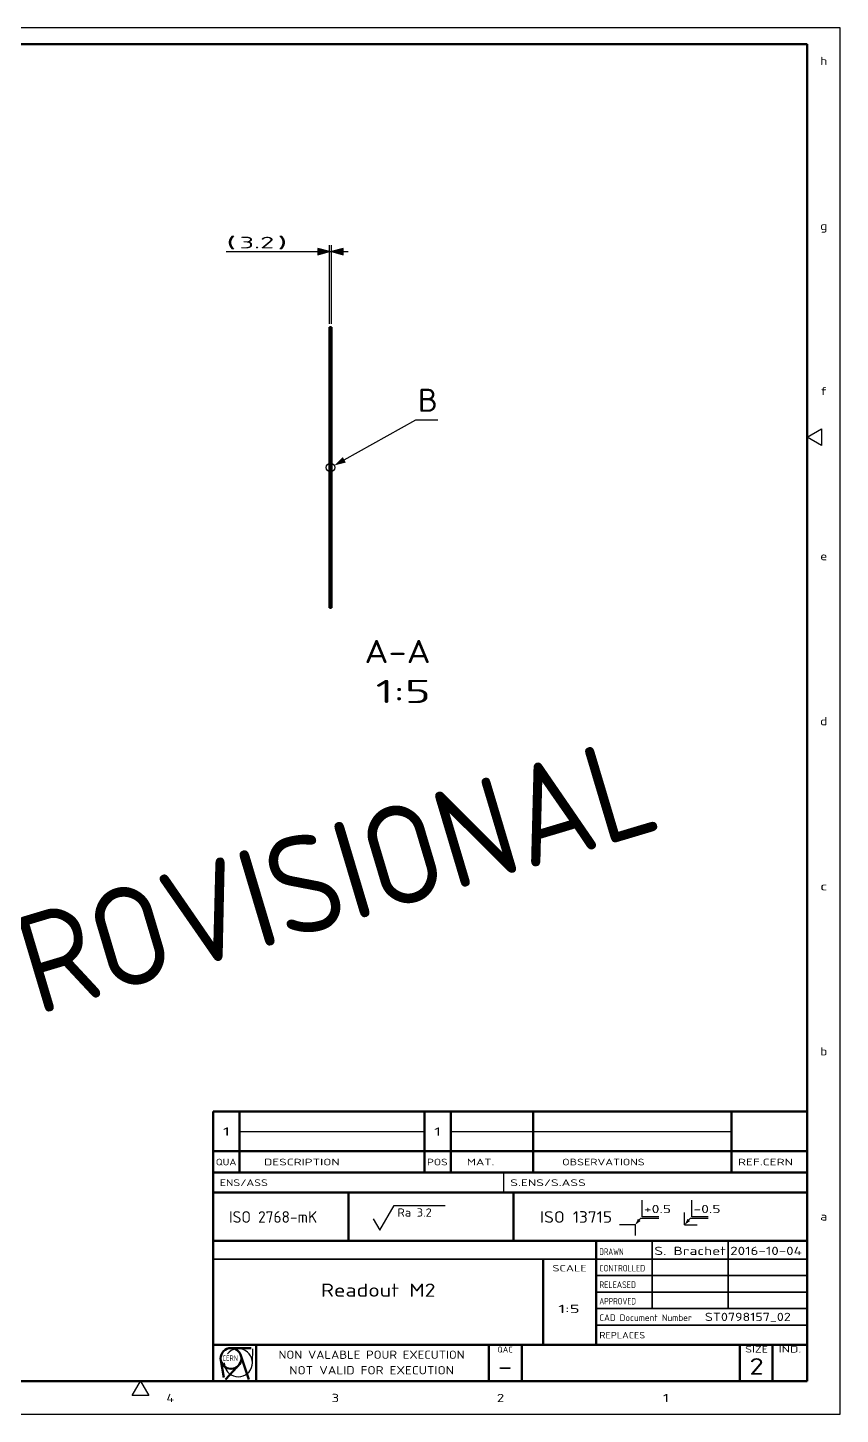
# Model space of a CAD drawing. Extents: x 0 to 594, y -132 to 420.
# Drawn here: x 347.8 to 594, y 0 to 420 of the extents above; entities that cross this region are included whole.
import ezdxf
from ezdxf.enums import TextEntityAlignment as Align

# ---------------------------------------------------------------- set-up
doc = ezdxf.new("R2010")
doc.units = 0
doc.linetypes.add('DASHDOT', pattern=[18.5, 12, -3, 0.5, -3])
doc.layers.get('0').update_dxf_attribs({"lineweight": 13})
doc.styles.get("Standard").update_dxf_attribs({"font": 'isocp.shx'})
doc.dimstyles.get("Standard").update_dxf_attribs({"dimtxt": 2.5, "dimasz": 2.5, "dimexe": 1.25, "dimexo": 0.625, "dimtad": 1, "dimtxsty": 'STANDARD', "dimcen": 2.5, "dimadec": 0, "dimazin": 0, "dimtfac": 1, "dimtmove": 0, "dimatfit": 0, "dimfxl": 1, "dimarcsym": 0})

# ---------------------------------------------------------------- blocks, each defined once
blk = doc.blocks.new('*D89')
at = {"color": 7, "lineweight": 25, "transparency": 16777216}
for p, q in [((439.223488, 330.270635), (439.223488, 354.180645)), ((439.863488, 330.270635), (439.863488, 354.180645)), ((407.946122, 352.180645), (435.746155, 352.180645)), ((439.223488, 352.180645), (439.863488, 352.180645)), ((443.34082, 352.180645), (444.863487, 352.180645))]:
    blk.add_line(p, q, dxfattribs=at)
for points in [[(435.746155, 351.248907), (439.223488, 352.180645), (435.746155, 353.112383)], [(443.34082, 353.112383), (439.863488, 352.180645), (443.34082, 351.248907)]]:
    blk.add_lwpolyline(points, close=True, dxfattribs=at)
for points in [[(435.746155, 351.248907), (439.223488, 352.180645), (435.746155, 351.248907), (435.746155, 353.112383)], [(443.34082, 353.112383), (439.863488, 352.180645), (443.34082, 353.112383), (443.34082, 351.248907)]]:
    blk.add_solid(points, dxfattribs=at)
for s, width, p, p2 in [('(', 3.469741, (407.946122, 353.180645), (410.982145, 353.180645)), (')', 3.475213, (423.490213, 353.180645), (426.526236, 353.180645)), ('3.2', 1.864718, (411.982142, 353.180645), (422.490213, 353.180645))]:
    blk.add_text(s, height=3.5, dxfattribs=dict(at, width=width)).set_placement(p, p2, align=Align.FIT)
blk = doc.blocks.new('BLOCK1578')
at = {"color": 7, "lineweight": 25, "width": 1.014931}
blk.add_text('m:K:NOENV', height=0.01, dxfattribs=at).set_placement((408.799988, 59.844761), (408.862457, 59.844761), align=Align.FIT)
blk = doc.blocks.new('BLOCK1579')
at = {"color": 7, "lineweight": 25, "width": 1.037856}
blk.add_text('ISO 2768-mK', height=3.5, dxfattribs=at).set_placement((408.799988, 58.016785), (435.516998, 58.016785), align=Align.FIT)
blk = doc.blocks.new('BLOCK1580')
at = {"color": 7, "lineweight": 25, "width": 1.013909}
blk.add_text('APA:3.2:NOSFCOPT', height=0.01, dxfattribs=at).set_placement((459.820007, 59.023399), (459.93103, 59.023399), align=Align.FIT)
blk = doc.blocks.new('BLOCK1581')
at = {"color": 7, "lineweight": 25, "width": 1.186215}
blk.add_text('Ra 3.2', height=2.5, dxfattribs=at).set_placement((459.820007, 59.870144), (470.229218, 59.870144), align=Align.FIT)
blk = doc.blocks.new('BLOCK1582')
at = {"color": 7, "lineweight": 25, "width": 1.346576}
blk.add_text('+0.5:-0.5:NOEDGEOPT::', height=0.01, dxfattribs=at).set_placement((549.5, 60.083401), (549.673035, 60.083401), align=Align.FIT)
blk = doc.blocks.new('BLOCK1583')
at = {"color": 7, "lineweight": 25, "width": 1.438524}
blk.add_text('-0.5', height=2.5, dxfattribs=at).set_placement((549.5, 60.930145), (557.740662, 60.930145), align=Align.FIT)
blk = doc.blocks.new('BLOCK1584')
at = {"color": 7, "lineweight": 25, "width": 1.438524}
blk.add_text('+0.5', height=2.5, dxfattribs=at).set_placement((534.5, 60.930145), (542.740662, 60.930145), align=Align.FIT)
blk = doc.blocks.new('BLOCK1585')
at = {"color": 7, "lineweight": 25, "width": 1.180313}
blk.add_text('ISO 13715', height=3.5, dxfattribs=at).set_placement((503, 58.016785), (524.859375, 58.016785), align=Align.FIT)
blk = doc.blocks.new('BLOCK1586')
at = {"color": 7, "lineweight": 25, "width": 2.313151}
blk.add_text(' 1', height=2.5, dxfattribs=at).set_placement((537.831421, 3.690562), (542.168579, 3.690562), align=Align.FIT)
blk = doc.blocks.new('BLOCK1587')
at = {"color": 7, "lineweight": 25, "width": 1.717598}
blk.add_text(' 2', height=2.5, dxfattribs=at).set_placement((487.831421, 3.690562), (492.16861, 3.690562), align=Align.FIT)
blk = doc.blocks.new('BLOCK1588')
at = {"color": 7, "lineweight": 25, "width": 1.749887}
blk.add_text(' 3', height=2.5, dxfattribs=at).set_placement((437.831421, 3.690562), (442.16861, 3.690562), align=Align.FIT)
blk = doc.blocks.new('BLOCK1589')
at = {"color": 7, "lineweight": 25, "width": 1.652262}
blk.add_text(' 4', height=2.5, dxfattribs=at).set_placement((387.831421, 3.690562), (392.16861, 3.690562), align=Align.FIT)
blk = doc.blocks.new('BLOCK1597')
at = {"color": 7, "lineweight": 25, "width": 1.479644}
blk.add_text('a', height=2.5, dxfattribs=at).set_placement((587.91571, 58.690563), (590.08429, 58.690563), align=Align.FIT)
blk = doc.blocks.new('BLOCK1598')
at = {"color": 7, "lineweight": 25, "width": 1.479644}
blk.add_text('b', height=2.5, dxfattribs=at).set_placement((587.91571, 108.690559), (590.08429, 108.690559), align=Align.FIT)
blk = doc.blocks.new('BLOCK1599')
at = {"color": 7, "lineweight": 25, "width": 1.927627}
blk.add_text('c', height=2.5, dxfattribs=at).set_placement((587.91571, 158.690567), (590.08429, 158.690567), align=Align.FIT)
blk = doc.blocks.new('BLOCK1600')
at = {"color": 7, "lineweight": 25, "width": 1.577149}
blk.add_text('d', height=2.5, dxfattribs=at).set_placement((587.91571, 208.690567), (590.08429, 208.690567), align=Align.FIT)
blk = doc.blocks.new('BLOCK1601')
at = {"color": 7, "lineweight": 25, "width": 1.577149}
blk.add_text('e', height=2.5, dxfattribs=at).set_placement((587.91571, 258.690552), (590.08429, 258.690552), align=Align.FIT)
blk = doc.blocks.new('BLOCK1602')
at = {"color": 7, "lineweight": 25, "width": 1.927627}
blk.add_text('f', height=2.5, dxfattribs=at).set_placement((587.91571, 308.690552), (590.08429, 308.690552), align=Align.FIT)
blk = doc.blocks.new('BLOCK1603')
at = {"color": 7, "lineweight": 25, "width": 1.479644}
blk.add_text('g', height=2.5, dxfattribs=at).set_placement((587.91571, 358.690552), (590.08429, 358.690552), align=Align.FIT)
blk = doc.blocks.new('BLOCK1604')
at = {"color": 7, "lineweight": 25, "width": 1.479644}
blk.add_text('h', height=2.5, dxfattribs=at).set_placement((587.91571, 408.690552), (590.08429, 408.690552), align=Align.FIT)
blk = doc.blocks.new('BLOCK1605')
at = {"color": 7, "lineweight": 25, "width": 1.556522}
blk.add_text('REF.CERN', height=2, dxfattribs=at).set_placement((563, 75.402443), (579.654785, 75.402443), align=Align.FIT)
blk = doc.blocks.new('BLOCK1606')
at = {"color": 7, "lineweight": 25, "width": 1.374215}
blk.add_text('OBSERVATIONS', height=2, dxfattribs=at).set_placement((509.750153, 75.402443), (534.7323, 75.402443), align=Align.FIT)
blk = doc.blocks.new('BLOCK1607')
at = {"color": 7, "lineweight": 25, "width": 1.514066}
blk.add_text('MAT.', height=2, dxfattribs=at).set_placement((480.856293, 75.402443), (489.183655, 75.402443), align=Align.FIT)
blk = doc.blocks.new('BLOCK1608')
at = {"color": 7, "lineweight": 25, "width": 1.36389}
blk.add_text('POS', height=2, dxfattribs=at).set_placement((468.799988, 75.402443), (475.045532, 75.402443), align=Align.FIT)
blk = doc.blocks.new('BLOCK1609')
at = {"color": 7, "lineweight": 25, "width": 1.274601}
blk.add_text('QUA', height=2, dxfattribs=at).set_placement((404.799988, 75.402443), (411.045532, 75.402443), align=Align.FIT)
blk = doc.blocks.new('BLOCK1610')
at = {"color": 7, "lineweight": 25, "width": 1.50866}
blk.add_text('S.ENS/S.ASS', height=2, dxfattribs=at).set_placement((494, 69.152443), (516.900269, 69.152443), align=Align.FIT)
blk = doc.blocks.new('BLOCK1611')
at = {"color": 7, "lineweight": 25, "width": 1.536933}
blk.add_text('DESCRIPTION', height=2, dxfattribs=at).set_placement((419.429871, 75.402443), (442.33017, 75.402443), align=Align.FIT)
blk = doc.blocks.new('BLOCK1612')
at = {"color": 7, "lineweight": 25, "width": 1.351945}
blk.add_text('ENS/ASS', height=2, dxfattribs=at).set_placement((406, 69.152443), (420.572906, 69.152443), align=Align.FIT)
blk = doc.blocks.new('BLOCK1613')
at = {"color": 7, "lineweight": 25, "width": 1.421882}
blk.add_text('2', height=5, dxfattribs=at).set_placement((566.47644, 12), (570.813599, 12), align=Align.FIT)
blk = doc.blocks.new('BLOCK1614')
at = {"color": 7, "lineweight": 25, "width": 1.194602}
blk.add_text('ST0798157_02', height=2.5, dxfattribs=at).set_placement((552.976929, 28.25), (579, 28.25), align=Align.FIT)
blk = doc.blocks.new('BLOCK1615')
at = {"color": 7, "lineweight": 25, "width": 1.065328}
blk.add_text('CAD Document Number', height=2, dxfattribs=at).set_placement((521, 28.25), (549.018127, 28.25), align=Align.FIT)
blk = doc.blocks.new('BLOCK1616')
at = {"color": 7, "lineweight": 25, "width": 1.324327}
blk.add_text('2016-10-04', height=2.5, dxfattribs=at).set_placement((560.657043, 48.25), (582.342896, 48.25), align=Align.FIT)
blk = doc.blocks.new('BLOCK1617')
at = {"color": 7, "lineweight": 25, "width": 1.433775}
blk.add_text('S. Brachet', height=2.5, dxfattribs=at).set_placement((537.657043, 48.25), (559.342896, 48.25), align=Align.FIT)
blk = doc.blocks.new('BLOCK1618')
at = {"color": 7, "lineweight": 25, "width": 1.870242}
blk.add_text('1:5', height=2.5, dxfattribs=at).set_placement((508.547119, 30.6723), (515.052856, 30.6723), align=Align.FIT)
blk = doc.blocks.new('BLOCK1619')
at = {"color": 7, "lineweight": 25, "width": 1.57716}
blk.add_text('-', height=5, dxfattribs=at).set_placement((490.266418, 12), (494.603607, 12), align=Align.FIT)
blk = doc.blocks.new('BLOCK1620')
at = {"color": 7, "lineweight": 25, "width": 1.273755}
blk.add_text('Readout M2', height=4, dxfattribs=at).set_placement((436.651306, 35.599998), (471.348694, 35.599998), align=Align.FIT)
blk = doc.blocks.new('BLOCK1621')
at = {"color": 7, "lineweight": 25, "width": 0.924407}
blk.add_text('CONTROLLED', height=2, dxfattribs=at).set_placement((521, 43.25), (534.878967, 43.25), align=Align.FIT)
blk = doc.blocks.new('BLOCK1622')
at = {"color": 7, "lineweight": 25, "width": 0.867432}
blk.add_text('DRAWN', height=2, dxfattribs=at).set_placement((521, 48.25), (528.373169, 48.25), align=Align.FIT)
blk = doc.blocks.new('BLOCK1623')
at = {"color": 7, "lineweight": 25, "width": 0.924191}
blk.add_text('RELEASED', height=2, dxfattribs=at).set_placement((521, 38.25), (532.103149, 38.25), align=Align.FIT)
blk = doc.blocks.new('BLOCK1624')
at = {"color": 7, "lineweight": 25, "width": 0.866492}
blk.add_text('APPROVED', height=2, dxfattribs=at).set_placement((521, 33.25), (532.103149, 33.25), align=Align.FIT)
blk = doc.blocks.new('BLOCK1625')
at = {"color": 7, "lineweight": 25, "width": 1.158588}
blk.add_text('REPLACES', height=2, dxfattribs=at).set_placement((521, 22.95245), (534.878967, 22.95245), align=Align.FIT)
blk = doc.blocks.new('BLOCK1626')
at = {"color": 7, "lineweight": 25, "width": 1.416215}
blk.add_text('SIZE', height=2, dxfattribs=at).set_placement((565.175293, 18.700001), (572.114746, 18.700001), align=Align.FIT)
blk = doc.blocks.new('BLOCK1627')
at = {"color": 7, "lineweight": 25, "width": 1.69255}
blk.add_text('IND.', height=2, dxfattribs=at).set_placement((575.280273, 18.700001), (582.219727, 18.700001), align=Align.FIT)
blk = doc.blocks.new('BLOCK1628')
at = {"color": 7, "lineweight": 25, "width": 1.258739}
blk.add_text('NOT VALID FOR EXECUTION', height=2.5, dxfattribs=at).set_placement((427.061249, 12.090562), (476.938782, 12.090562), align=Align.FIT)
blk = doc.blocks.new('BLOCK1629')
at = {"color": 7, "lineweight": 25, "width": 1.202843}
blk.add_text('NON VALABLE POUR EXECUTION', height=2.5, dxfattribs=at).set_placement((423.80835, 16.790562), (480.19162, 16.790562), align=Align.FIT)
blk = doc.blocks.new('BLOCK1630')
at = {"color": 7, "lineweight": 25, "width": 1.107362}
blk.add_text('QAC', height=1.8, dxfattribs=at).set_placement((490.092926, 18.700001), (494.777069, 18.700001), align=Align.FIT)
blk = doc.blocks.new('BLOCK1631')
at = {"color": 7, "lineweight": 25, "width": 0.973961}
blk.add_text('CERN', height=1.7, dxfattribs=at).set_placement((406.799988, 16.15), (411.518829, 16.15), align=Align.FIT)
blk = doc.blocks.new('BLOCK1632')
at = {"color": 7, "lineweight": 25, "width": 1.425919}
blk.add_text('SCALE', height=2, dxfattribs=at).set_placement((506.79538, 43.25), (517.20459, 43.25), align=Align.FIT)
blk = doc.blocks.new('BLOCK1647')
at = {"color": 7, "lineweight": 25, "width": 2.478377}
blk.add_text('1', height=2.5, dxfattribs=at).set_placement((406.91571, 84.390556), (409.08429, 84.390556), align=Align.FIT)
blk = doc.blocks.new('BLOCK1648')
at = {"color": 7, "lineweight": 25, "width": 2.478377}
blk.add_text('1', height=2.5, dxfattribs=at).set_placement((470.91571, 84.390556), (473.08429, 84.390556), align=Align.FIT)
blk = doc.blocks.new('BLOCK1649')
at = {"color": 7, "lineweight": 25}
blk.add_line((548.099121, 58.85886), (548.52002, 59.349998), dxfattribs=at)
blk.add_solid([(547.706055, 59.195705), (546.84198, 57.391998), (548.492188, 58.522015)], dxfattribs=at)
blk = doc.blocks.new('BLOCK1650')
at = {"color": 7, "lineweight": 25}
blk.add_line((533.099121, 58.85886), (533.52002, 59.349998), dxfattribs=at)
blk.add_solid([(532.706055, 59.195705), (531.84198, 57.391998), (533.492188, 58.522015)], dxfattribs=at)
blk = doc.blocks.new('BLOCK1655')
at = {"color": 7, "lineweight": 25}
blk.add_lwpolyline([(22.50798, 1999.214478), (131.000015, 2060), (164.360245, 2060)], dxfattribs=at)
blk.add_circle((1.59975, 1987.5), 6.579571, dxfattribs=at)
blk.add_solid([(20.230843, 2003.278809), (7.339798, 1990.716064), (24.785118, 1995.150146)], dxfattribs=at)
at = {"color": 7, "lineweight": 25, "width": 1.334515}
blk.add_text('B', height=35.000003, dxfattribs=at).set_placement((134.000015, 2071.952393), (164.360245, 2071.952393), align=Align.FIT)
blk = doc.blocks.new('BLOCK1656')
at = {"color": 7, "lineweight": 25}
for s, width, p, p2 in [('  A-A', 1.376881, (1.6, 1691.433716), (153.401184, 1691.433716)), ('  1:5', 1.979161, (1.6, 1630.914917), (153.401184, 1630.914917))]:
    blk.add_text(s, height=35.000003, dxfattribs=dict(at, width=width)).set_placement(p, p2, align=Align.FIT)
blk = doc.blocks.new('BLOCK1657')
at = {"color": 7, "lineweight": 50}
for p, q in [((3.2, 2200), (0, 2200)), ((0, 2200), (0, 1989.1)), ((3.2, 2200), (3.2, 1991.6)), ((0.7, 1989.1), (0, 1989.1)), ((0, 1986.732919), (0, 1989.1)), ((0, 1985.9), (0, 1986.732919)), ((0, 1985.9), (0, 1775)), ((0.7, 1985.9), (0, 1985.9)), ((0.7, 1989.1), (3.2, 1991.6)), ((0.7, 1989.1), (0.7, 1986.732919)), ((0.7, 1986.732919), (0.7, 1985.9)), ((0.7, 1985.9), (3.2, 1983.4)), ((3.2, 1985.534355), (3.2, 1991.6)), ((3.2, 1983.4), (3.2, 1985.534355)), ((3.2, 1983.4), (3.2, 1775)), ((3.2, 1775), (0, 1775))]:
    blk.add_line(p, q, dxfattribs=at)
blk = doc.blocks.new('BLOCK1658')
at = {"color": 7, "lineweight": 25}
for p, q in [((0, 1979.899048), (3.2, 1983.098999)), ((0, 1944.543701), (3.2, 1947.743652)), ((0, 1909.188354), (3.2, 1912.388306)), ((0, 1873.833008), (3.2, 1877.032959)), ((0, 1838.477661), (3.2, 1841.677612)), ((0, 1803.122314), (3.2, 1806.322266))]:
    blk.add_line(p, q, dxfattribs=at)
blk = doc.blocks.new('BLOCK1659')
at = {"color": 7, "lineweight": 25}
for p, q in [((0, 2192.031006), (3.2, 2195.230957)), ((0, 2156.675781), (3.2, 2159.875732)), ((0, 2121.320313), (3.2, 2124.520264)), ((0, 2085.965088), (3.2, 2089.165039)), ((0, 2050.609619), (3.2, 2053.80957)), ((0, 2015.254272), (3.2, 2018.454346))]:
    blk.add_line(p, q, dxfattribs=at)

msp = doc.modelspace()

# ---------------------------------------------------------------- linework, layer by layer
at = {"color": 7, "lineweight": 25}
for p, q in [((594, 420), (0, 420)), ((594, 0), (594, 420)), ((584, 296), (588.33, 298.5)), ((588.33, 298.5), (588.33, 293.5)), ((588.33, 293.5), (584, 296)), ((412, 85.7), (468, 85.7)), ((476, 85.7), (561, 85.7)), ((492, 73.2), (492, 67.2)), ((454.49, 55.72), (458.82, 63.22)), ((458.82, 63.22), (474.32, 63.22)), ((534, 59.85), (534, 64.85)), ((549, 59.85), (549, 64.85)), ((452.44, 59.22), (454.49, 55.72)), ((539, 59.35), (533.52, 59.35)), ((539, 59.85), (534, 59.85)), ((546.842, 57.392), (546.842, 61.142)), ((554, 59.35), (548.52, 59.35)), ((554, 59.85), (549, 59.85)), ((531.842, 57.392), (527.092, 57.392)), ((531.842, 57.392), (531.842, 54.142)), ((546.842, 57.392), (550.592, 57.392)), ((415.87, 15.59), (416, 19.79)), ((379.5, 5.67), (382, 10)), ((382, 10), (384.5, 5.67)), ((384.5, 5.67), (379.5, 5.67)), ((0, 0), (594, 0))]:
    msp.add_line(p, q, dxfattribs=at)
at = {"color": 7, "lineweight": 70}
for p, q in [((584, 415), (25, 415)), ((584, 10), (584, 415)), ((497.5, 21), (563.6, 21)), ((497.5, 10), (497.5, 21)), ((563.6, 10), (563.6, 21)), ((25, 10), (584, 10)), ((497.5, 10), (563.6, 10))]:
    msp.add_line(p, q, dxfattribs=at)
at = {"color": 7, "linetype": 'DASHDOT', "lineweight": 25, "ltscale": 0.019203}
msp.add_line((439.159378, 286.770635), (439.927498, 286.770635), dxfattribs=at)
at = {"color": 7, "lineweight": 50}
for p, q in [((404, 91.7), (584, 91.7)), ((404, 79.7), (404, 91.7)), ((412, 79.7), (412, 91.7)), ((468, 79.7), (468, 91.7)), ((476, 79.7), (476, 91.7)), ((501, 79.7), (501, 91.7)), ((561, 79.7), (561, 91.7)), ((404, 79.7), (404, 67.2)), ((404, 79.7), (584, 79.7)), ((412, 79.7), (412, 73.2)), ((468, 79.7), (468, 73.2)), ((476, 79.7), (476, 73.2)), ((501, 73.2), (501, 79.7)), ((561, 73.2), (561, 79.7)), ((404, 73.2), (584, 73.2)), ((404, 67.2), (584, 67.2)), ((404, 52.5), (404, 67.2)), ((445, 52.5), (445, 67.2)), ((495, 52.5), (495, 67.2)), ((404, 52.5), (584, 52.5)), ((404, 10), (404, 52.5)), ((520, 21), (520, 52.5)), ((504, 21), (504, 47)), ((404, 21), (584, 21)), ((417, 21), (487.5, 21)), ((417, 10), (417, 21)), ((487.5, 10), (487.5, 21)), ((573.5, 10), (573.5, 21)), ((415.51, 20.05), (409.38, 20.05)), ((412.4, 17.8), (414.79, 10.5)), ((407.2, 11.13), (406.28, 16.36)), ((407.75, 10.5), (411.15, 14.3))]:
    msp.add_line(p, q, dxfattribs=at)
at = {"color": 7, "lineweight": 35}
for p, q in [((537, 32), (537, 52.5)), ((560, 32), (560, 52.5)), ((404, 47), (584, 47)), ((520, 42), (584, 42)), ((520, 37), (584, 37)), ((520, 32), (584, 32)), ((520, 27), (584, 27))]:
    msp.add_line(p, q, dxfattribs=at)
at = {"color": 7, "lineweight": 50}
msp.add_circle((409.39, 16.9), 3.15, dxfattribs=at)
at = {"color": 7, "lineweight": 25}
msp.add_arc((411.62, 15.59), 4.25, 179.908748, 500.192155, dxfattribs=at)

# ---------------------------------------------------------------- block references
at = {"lineweight": 0}
for name in ['BLOCK1604', 'BLOCK1603', 'BLOCK1602', 'BLOCK1601', 'BLOCK1600', 'BLOCK1599', 'BLOCK1598', 'BLOCK1647', 'BLOCK1648', 'BLOCK1609', 'BLOCK1611', 'BLOCK1608', 'BLOCK1607', 'BLOCK1606', 'BLOCK1605', 'BLOCK1612', 'BLOCK1610', 'BLOCK1584', 'BLOCK1583', 'BLOCK1578', 'BLOCK1579', 'BLOCK1580', 'BLOCK1581', 'BLOCK1585', 'BLOCK1650', 'BLOCK1649', 'BLOCK1582', 'BLOCK1597', 'BLOCK1617', 'BLOCK1616', 'BLOCK1622', 'BLOCK1632', 'BLOCK1621', 'BLOCK1620', 'BLOCK1623', 'BLOCK1624', 'BLOCK1618', 'BLOCK1615', 'BLOCK1614', 'BLOCK1625', 'BLOCK1631', 'BLOCK1629', 'BLOCK1630', 'BLOCK1626', 'BLOCK1613', 'BLOCK1627', 'BLOCK1628', 'BLOCK1619', 'BLOCK1589', 'BLOCK1588', 'BLOCK1587', 'BLOCK1586']:
    msp.add_blockref(name, (0, 0), dxfattribs=at)
at = {"lineweight": 0, "xscale": 0.2, "yscale": 0.2, "zscale": 0.2}
for name in ['BLOCK1657', 'BLOCK1659', 'BLOCK1655', 'BLOCK1658', 'BLOCK1656']:
    msp.add_blockref(name, (439.223488, -110.729365), dxfattribs=at)

# ---------------------------------------------------------------- texts
at = {"insert": (320.774581, 143.229472), "char_height": 30, "attachment_point": 1, "rotation": 16.63057765}
msp.add_mtext_dynamic_manual_height_columns('PROVISIONAL', width=118.97133166, gutter_width=12.5, heights=[0], dxfattribs=at)

# ---------------------------------------------------------------- dimensions: what is measured, and where the dimension line sits
at = {"color": 0, "lineweight": 0}
dim = msp.add_linear_dim(base=(439.863488, 352.180645), p1=(439.223488, 329.270635), p2=(439.863488, 329.270635), angle=0, text='(<>)', dimstyle='STANDARD', override={"dimlfac": 5, "dimtxsty": 'STANDARD'}, dxfattribs=at)
dim.commit()
dim.dimension.update_dxf_attribs({"geometry": '*D89', "text_midpoint": (417.236179, 352.180645), "dimtype": 161, "oblique_angle": 89.999523})

doc.saveas('drawing.dxf')
